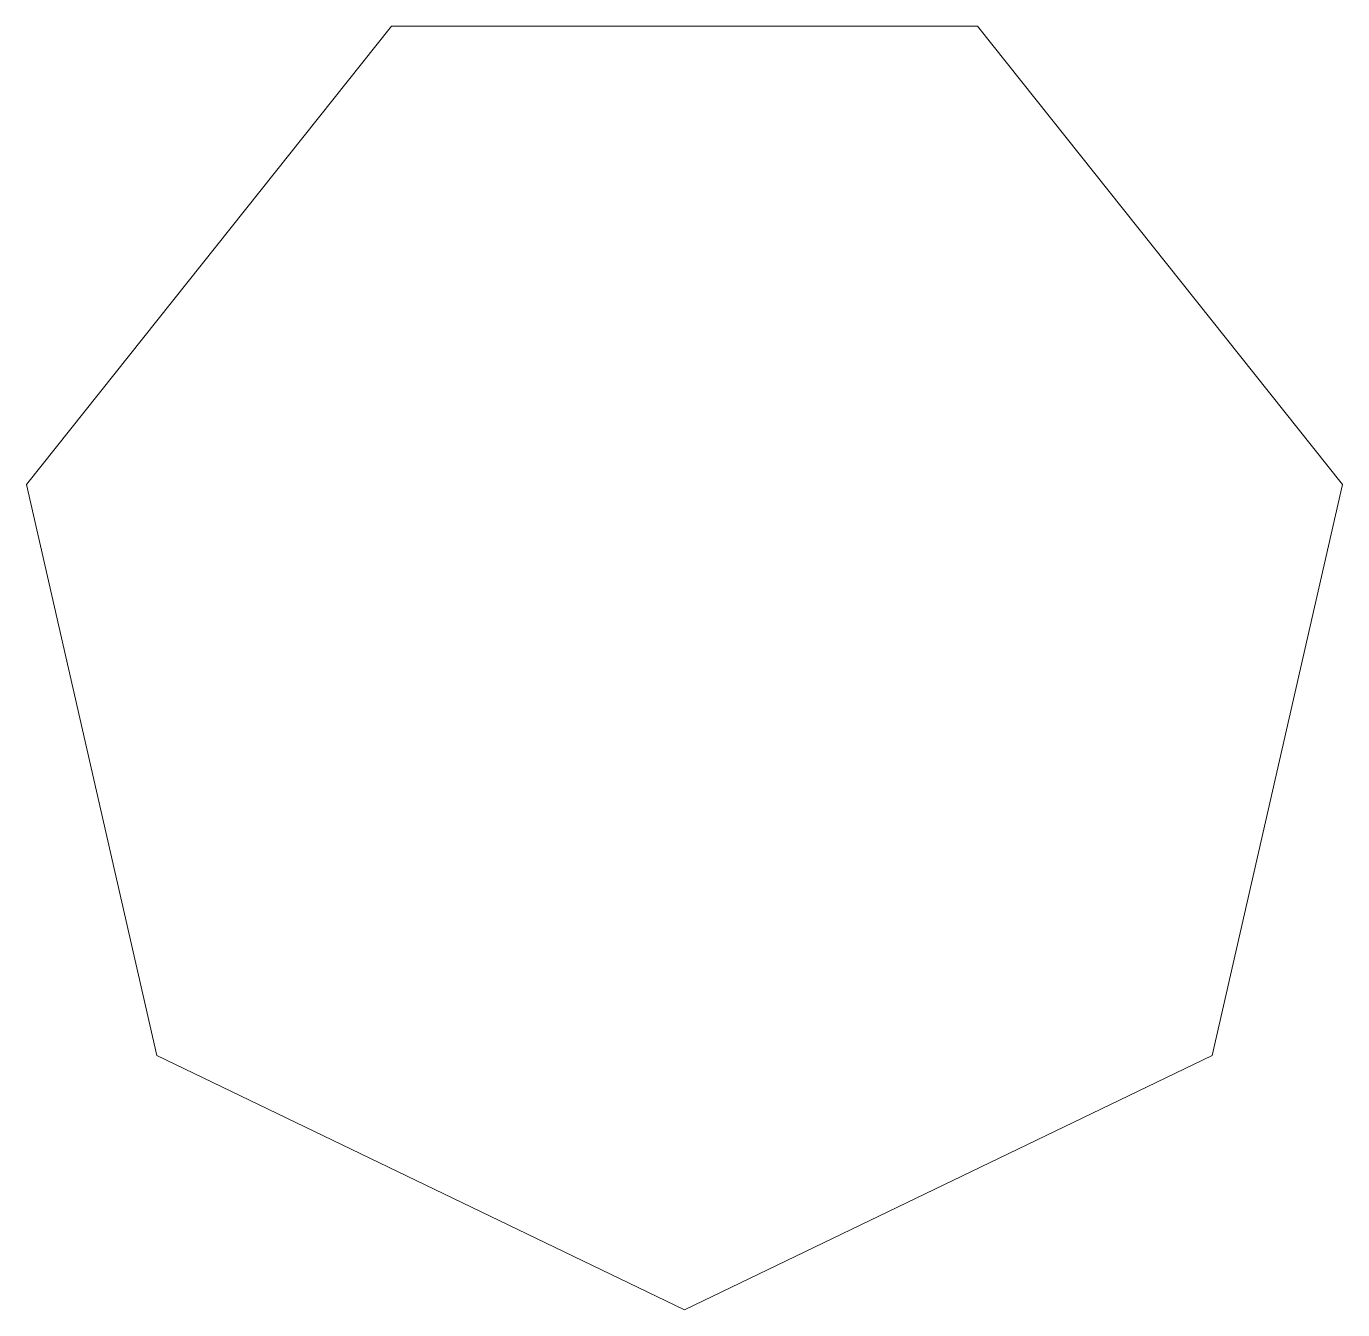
# Model space of a CAD drawing. Extents: x 3 to 197, y 0 to 190.
import ezdxf

# ---------------------------------------------------------------- set-up
doc = ezdxf.new("R2010")
doc.units = 0
doc.layers.get('0').update_dxf_attribs({"lineweight": 0})

msp = doc.modelspace()

# ---------------------------------------------------------------- linework, layer by layer
for p, q in [((56.61, 190.1), (2.51, 122.25)), ((143.39, 190.1), (56.61, 190.1)), ((197.49, 122.25), (143.39, 190.1)), ((2.51, 122.25), (21.82, 37.65)), ((178.18, 37.65), (197.49, 122.25)), ((21.82, 37.65), (100, 0)), ((100, 0), (178.18, 37.65))]:
    msp.add_line(p, q)

doc.saveas('drawing.dxf')
